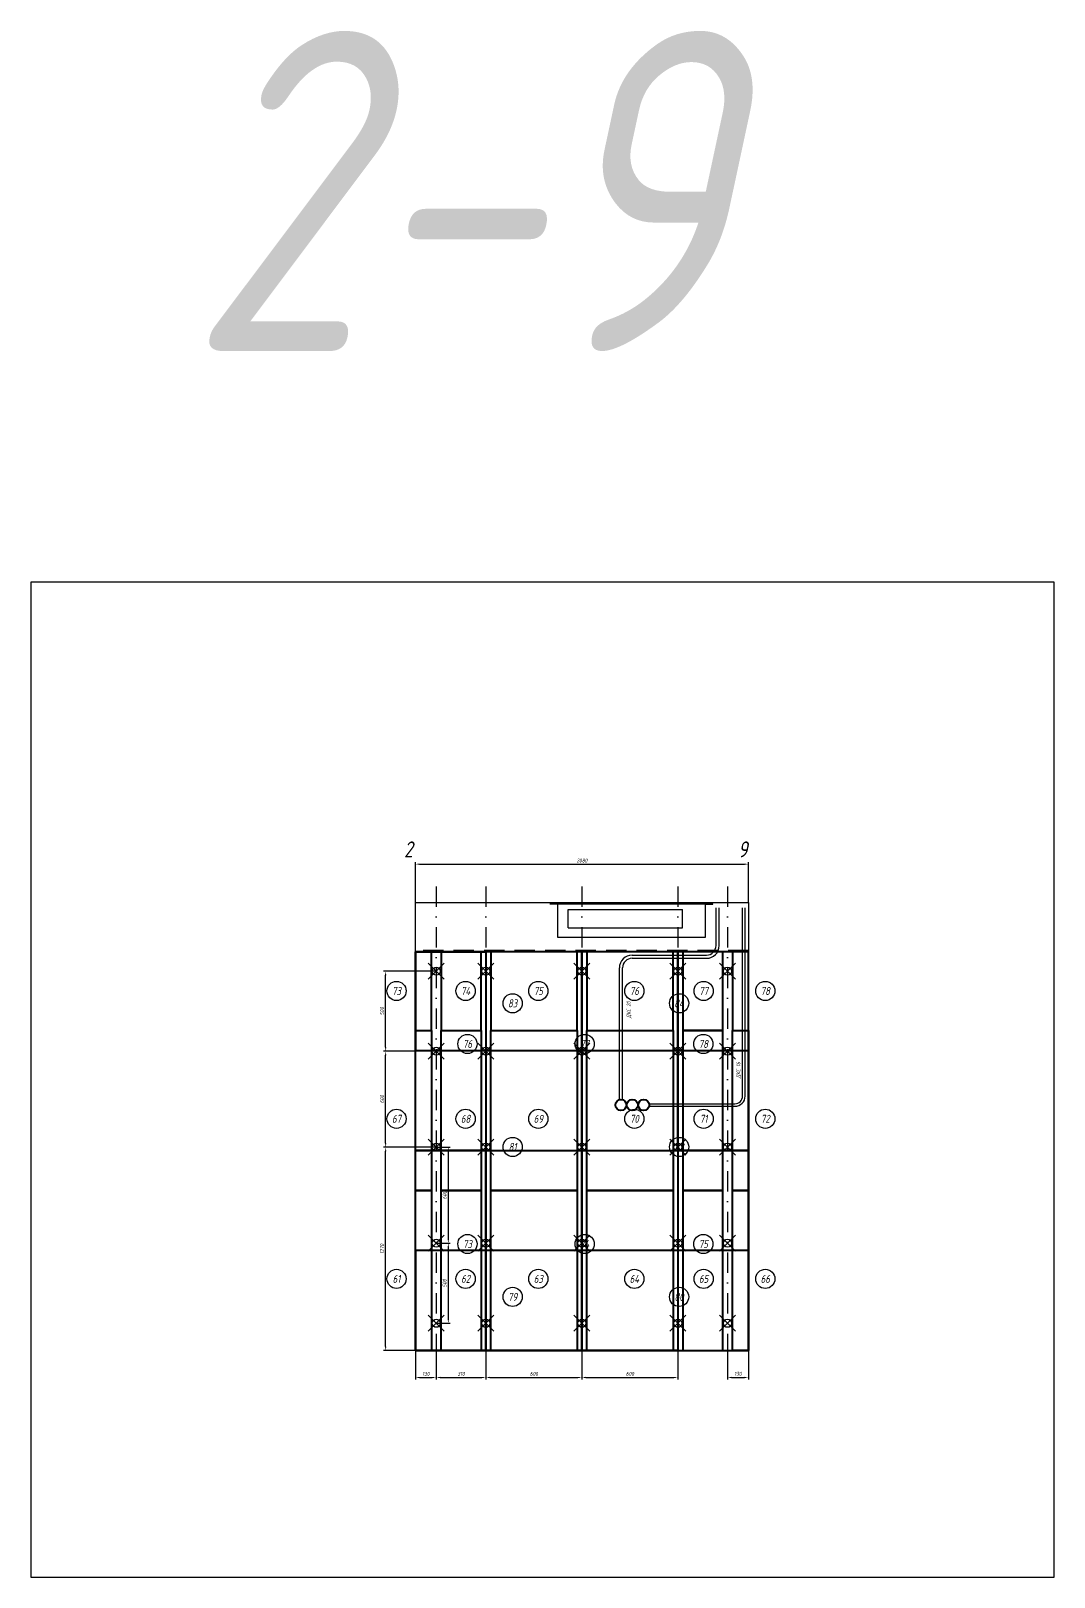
# Model space of a CAD drawing. Header units: millimetres. Extents: x -58926 to 122586, y -58688 to 8347.
# Drawn here: x 18368 to 24761, y -1320 to 8340 of the extents above; entities that cross this region are included whole.
import ezdxf
from ezdxf.enums import TextEntityAlignment as Align

# ---------------------------------------------------------------- set-up
doc = ezdxf.new("R2010")
doc.units = ezdxf.units.MM
doc.header["$PDMODE"] = 35
doc.header["$PDSIZE"] = 50
doc.linetypes.add('DASHDOT', pattern=[25.4, 12.7, -6.35, 0, -6.35])
doc.linetypes.add('DASHED', pattern=[19.05, 12.7, -6.35])
for name, color, linetype in [('01 Черновое', 7, 'Continuous'), ('02 ОВиК', 7, 'Continuous'), ('02 Розетки', 7, 'Continuous'), ('02 ЭОМ и СС', 7, 'Continuous'), ('03 Потолок', 7, 'Continuous'), ('05 Слаботочка', 7, 'Continuous'), ('101 Крепление', 7, 'Continuous'), ('101 Крепление размеры', 7, 'Continuous'), ('102 Звукоизоляция', 7, 'Continuous'), ('103 ГВЛ слой 1', 7, 'Continuous'), ('104 ГВЛ слой 2', 7, 'Continuous')]:
    doc.layers.add(name, color=color, linetype=linetype)
doc.layers.add('100 noprint', color=1, linetype='Continuous', plot=False)
doc.styles.get("Standard").update_dxf_attribs({"font": 'arial.ttf'})
doc.styles.add('ГОСТ-ISOCPEUR', font='isocpeui.ttf', dxfattribs={"width": 0.8})
doc.dimstyles.new('ISO-25', dxfattribs={"dimtxt": 2.5, "dimasz": 2.5, "dimexe": 1.25, "dimexo": 0.625, "dimtad": 1, "dimtxsty": 'Standard', "dimcen": 2.5, "dimadec": 0, "dimazin": 0, "dimtfac": 1, "dimtmove": 0, "dimatfit": 3, "dimfxl": 1, "dimarcsym": 0})

# ---------------------------------------------------------------- blocks, each defined once
blk = doc.blocks.new('*D137')
at = {"layer": '101 Крепление размеры', "color": 0, "lineweight": -2}
for p, q in [((20901, 1365.2), (20572.3, 1365.2)), ((20584.8, 120.2), (20584.8, 1340.2)), ((20901, 95.2), (20572.3, 95.2))]:
    blk.add_line(p, q, dxfattribs=at)
at = {"layer": '101 Крепление размеры', "color": 0}
for points in [[(20589, 1340.2), (20580.6, 1340.2), (20584.8, 1365.2)], [(20580.6, 120.2), (20589, 120.2), (20584.8, 95.2)]]:
    blk.add_solid(points, dxfattribs=at)
at = {"layer": 'Defpoints', "color": 0}
for p in [(20584.8, 1365.2), (20901, 1365.2), (20901, 95.2)]:
    blk.add_point(p, dxfattribs=at)
at = {"layer": '101 Крепление размеры', "color": 0, "insert": (20562.3, 730.2), "char_height": 25, "attachment_point": 5, "rotation": 90, "style": 'ГОСТ-ISOCPEUR'}
blk.add_mtext('1270', dxfattribs=at)
blk = doc.blocks.new('*D138')
at = {"layer": '101 Крепление размеры', "color": 0, "lineweight": -2}
for p, q in [((20901, 1965.2), (20572.3, 1965.2)), ((20584.8, 1390.2), (20584.8, 1940.2)), ((20901, 1365.2), (20572.3, 1365.2))]:
    blk.add_line(p, q, dxfattribs=at)
at = {"layer": '101 Крепление размеры', "color": 0}
for points in [[(20589, 1940.2), (20580.6, 1940.2), (20584.8, 1965.2)], [(20580.6, 1390.2), (20589, 1390.2), (20584.8, 1365.2)]]:
    blk.add_solid(points, dxfattribs=at)
at = {"layer": 'Defpoints', "color": 0}
for p in [(20584.8, 1965.2), (20901, 1965.2), (20901, 1365.2)]:
    blk.add_point(p, dxfattribs=at)
at = {"layer": '101 Крепление размеры', "color": 0, "insert": (20562.3, 1665.2), "char_height": 25, "attachment_point": 5, "rotation": 90, "style": 'ГОСТ-ISOCPEUR'}
blk.add_mtext('600', dxfattribs=at)
blk = doc.blocks.new('*D139')
at = {"layer": '101 Крепление размеры', "color": 0, "lineweight": -2}
for p, q in [((20901, 2465.2), (20572.3, 2465.2)), ((20584.8, 1990.2), (20584.8, 2440.2)), ((20901, 1965.2), (20572.3, 1965.2))]:
    blk.add_line(p, q, dxfattribs=at)
at = {"layer": '101 Крепление размеры', "color": 0}
for points in [[(20589, 2440.2), (20580.6, 2440.2), (20584.8, 2465.2)], [(20580.6, 1990.2), (20589, 1990.2), (20584.8, 1965.2)]]:
    blk.add_solid(points, dxfattribs=at)
at = {"layer": 'Defpoints', "color": 0}
for p in [(20584.8, 2465.2), (20901, 2465.2), (20901, 1965.2)]:
    blk.add_point(p, dxfattribs=at)
at = {"layer": '101 Крепление размеры', "color": 0, "insert": (20562.3, 2215.2), "char_height": 25, "attachment_point": 5, "rotation": 90, "style": 'ГОСТ-ISOCPEUR'}
blk.add_mtext('500', dxfattribs=at)
blk = doc.blocks.new('*D140')
at = {"layer": '101 Крепление размеры', "color": 0, "lineweight": -2}
for p, q in [((20901, 1365.2), (20988.7, 1365.2)), ((20976.2, 1340.2), (20976.2, 790.2)), ((20901, 765.2), (20988.7, 765.2))]:
    blk.add_line(p, q, dxfattribs=at)
at = {"layer": '101 Крепление размеры', "color": 0}
for points in [[(20980.4, 1340.2), (20972.1, 1340.2), (20976.2, 1365.2)], [(20972.1, 790.2), (20980.4, 790.2), (20976.2, 765.2)]]:
    blk.add_solid(points, dxfattribs=at)
at = {"layer": 'Defpoints', "color": 0}
for p in [(20901, 1365.2), (20901, 765.2), (20976.2, 765.2)]:
    blk.add_point(p, dxfattribs=at)
at = {"layer": '101 Крепление размеры', "color": 0, "insert": (20953.7, 1065.2), "char_height": 25, "attachment_point": 5, "rotation": 90, "style": 'ГОСТ-ISOCPEUR'}
blk.add_mtext('600', dxfattribs=at)
blk = doc.blocks.new('*D141')
at = {"layer": '101 Крепление размеры', "color": 0, "lineweight": -2}
for p, q in [((20901, 765.2), (20988.7, 765.2)), ((20976.2, 740.2), (20976.2, 290.2)), ((20901, 265.2), (20988.7, 265.2))]:
    blk.add_line(p, q, dxfattribs=at)
at = {"layer": '101 Крепление размеры', "color": 0}
for points in [[(20980.4, 740.2), (20972.1, 740.2), (20976.2, 765.2)], [(20972.1, 290.2), (20980.4, 290.2), (20976.2, 265.2)]]:
    blk.add_solid(points, dxfattribs=at)
at = {"layer": 'Defpoints', "color": 0}
for p in [(20901, 765.2), (20901, 265.2), (20976.2, 265.2)]:
    blk.add_point(p, dxfattribs=at)
at = {"layer": '101 Крепление размеры', "color": 0, "insert": (20953.7, 515.2), "char_height": 25, "attachment_point": 5, "rotation": 90, "style": 'ГОСТ-ISOCPEUR'}
blk.add_mtext('500', dxfattribs=at)
blk = doc.blocks.new('*D143')
at = {"layer": '101 Крепление размеры', "color": 0, "lineweight": -2}
for p, q in [((20771, 95.2), (20771, -85.6)), ((20901, 95.2), (20901, -85.6)), ((20796, -73.1), (20876, -73.1))]:
    blk.add_line(p, q, dxfattribs=at)
at = {"layer": '101 Крепление размеры', "color": 0}
for points in [[(20796, -69), (20796, -77.3), (20771, -73.1)], [(20876, -77.3), (20876, -69), (20901, -73.1)]]:
    blk.add_solid(points, dxfattribs=at)
at = {"layer": 'Defpoints', "color": 0}
for p in [(20771, 95.2), (20901, 95.2), (20901, -73.1)]:
    blk.add_point(p, dxfattribs=at)
at = {"layer": '101 Крепление размеры', "color": 0, "insert": (20836, -50.6), "char_height": 25, "attachment_point": 5, "style": 'ГОСТ-ISOCPEUR'}
blk.add_mtext('130', dxfattribs=at)
blk = doc.blocks.new('*D144')
at = {"layer": '101 Крепление размеры', "color": 0, "lineweight": -2}
for p, q in [((20901, 95.2), (20901, -85.6)), ((21211, 95.2), (21211, -85.6)), ((20926, -73.1), (21186, -73.1))]:
    blk.add_line(p, q, dxfattribs=at)
at = {"layer": '101 Крепление размеры', "color": 0}
for points in [[(20926, -69), (20926, -77.3), (20901, -73.1)], [(21186, -77.3), (21186, -69), (21211, -73.1)]]:
    blk.add_solid(points, dxfattribs=at)
at = {"layer": 'Defpoints', "color": 0}
for p in [(20901, 95.2), (21211, 95.2), (21211, -73.1)]:
    blk.add_point(p, dxfattribs=at)
at = {"layer": '101 Крепление размеры', "color": 0, "insert": (21056, -50.6), "char_height": 25, "attachment_point": 5, "style": 'ГОСТ-ISOCPEUR'}
blk.add_mtext('310', dxfattribs=at)
blk = doc.blocks.new('*D145')
at = {"layer": '101 Крепление размеры', "color": 0, "lineweight": -2}
for p, q in [((21211, 95.2), (21211, -85.6)), ((21811, 95.2), (21811, -85.6)), ((21236, -73.1), (21786, -73.1))]:
    blk.add_line(p, q, dxfattribs=at)
at = {"layer": '101 Крепление размеры', "color": 0}
for points in [[(21236, -69), (21236, -77.3), (21211, -73.1)], [(21786, -77.3), (21786, -69), (21811, -73.1)]]:
    blk.add_solid(points, dxfattribs=at)
at = {"layer": 'Defpoints', "color": 0}
for p in [(21211, 95.2), (21811, 95.2), (21811, -73.1)]:
    blk.add_point(p, dxfattribs=at)
at = {"layer": '101 Крепление размеры', "color": 0, "insert": (21511, -50.6), "char_height": 25, "attachment_point": 5, "style": 'ГОСТ-ISOCPEUR'}
blk.add_mtext('600', dxfattribs=at)
blk = doc.blocks.new('*D146')
at = {"layer": '101 Крепление размеры', "color": 0, "lineweight": -2}
for p, q in [((21811, 95.2), (21811, -85.6)), ((22411, 95.2), (22411, -85.6)), ((21836, -73.1), (22386, -73.1))]:
    blk.add_line(p, q, dxfattribs=at)
at = {"layer": '101 Крепление размеры', "color": 0}
for points in [[(21836, -69), (21836, -77.3), (21811, -73.1)], [(22386, -77.3), (22386, -69), (22411, -73.1)]]:
    blk.add_solid(points, dxfattribs=at)
at = {"layer": 'Defpoints', "color": 0}
for p in [(21811, 95.2), (22411, 95.2), (22411, -73.1)]:
    blk.add_point(p, dxfattribs=at)
at = {"layer": '101 Крепление размеры', "color": 0, "insert": (22111, -50.6), "char_height": 25, "attachment_point": 5, "style": 'ГОСТ-ISOCPEUR'}
blk.add_mtext('600', dxfattribs=at)
blk = doc.blocks.new('*D147')
at = {"layer": '101 Крепление размеры', "color": 0, "lineweight": -2}
for p, q in [((22721, 95.2), (22721, -85.4)), ((22851, 95.2), (22851, -85.4)), ((22746, -72.9), (22826, -72.9))]:
    blk.add_line(p, q, dxfattribs=at)
at = {"layer": '101 Крепление размеры', "color": 0}
for points in [[(22746, -68.8), (22746, -77.1), (22721, -72.9)], [(22826, -77.1), (22826, -68.8), (22851, -72.9)]]:
    blk.add_solid(points, dxfattribs=at)
at = {"layer": 'Defpoints', "color": 0}
for p in [(22721, 95.2), (22851, 95.2), (22851, -72.9)]:
    blk.add_point(p, dxfattribs=at)
at = {"layer": '101 Крепление размеры', "color": 0, "insert": (22786, -50.4), "char_height": 25, "attachment_point": 5, "style": 'ГОСТ-ISOCPEUR'}
blk.add_mtext('130', dxfattribs=at)
blk = doc.blocks.new('*D408')
at = {"layer": '01 Черновое', "color": 0, "lineweight": -2}
for p, q in [((20771, 2895.2), (20771, 3146.6)), ((20796, 3134.1), (22826, 3134.1)), ((22851, 2895.2), (22851, 3146.6))]:
    blk.add_line(p, q, dxfattribs=at)
at = {"layer": '01 Черновое', "color": 0}
for points in [[(20796, 3138.3), (20796, 3129.9), (20771, 3134.1)], [(22826, 3129.9), (22826, 3138.3), (22851, 3134.1)]]:
    blk.add_solid(points, dxfattribs=at)
at = {"layer": 'Defpoints', "color": 0}
for p in [(22851, 3134.1), (20771, 2895.2), (22851, 2895.2)]:
    blk.add_point(p, dxfattribs=at)
at = {"layer": '01 Черновое', "color": 0, "insert": (21811, 3156.6), "char_height": 25, "attachment_point": 5, "style": 'ГОСТ-ISOCPEUR'}
blk.add_mtext('2080', dxfattribs=at)

msp = doc.modelspace()

# ---------------------------------------------------------------- linework, layer by layer
at = {"layer": '01 Черновое', "linetype": 'DASHDOT', "ltscale": 10}
for p, q in [((20901.014, 2995.176), (20901.014, -4.283)), ((21211.014, 2995.176), (21211.014, -4.283)), ((21811.014, 2995.176), (21811.014, -4.283)), ((22411.014, 2995.176), (22411.014, -4.283)), ((22721.014, 2995.176), (22721.014, -4.283))]:
    msp.add_line(p, q, dxfattribs=at)
at = {"layer": '01 Черновое'}
msp.add_lwpolyline([(20771.014, 95.176), (20771.014, 2895.176), (22851.014, 2895.176), (22851.014, 95.176)], close=True, dxfattribs=at)
at = {"layer": '02 ОВиК', "lineweight": -2}
for p, q in [((21613.014, 2883.176), (21613.014, 2885.176)), ((21613.014, 2885.176), (21661.014, 2885.176)), ((21613.014, 2883.176), (21613.014, 2885.176)), ((21613.014, 2885.176), (21661.014, 2885.176)), ((21661.014, 2883.176), (21613.014, 2883.176)), ((21661.014, 2883.176), (21613.014, 2883.176)), ((21661.014, 2675.176), (21661.014, 2885.176)), ((21661.014, 2885.176), (22581.014, 2885.176)), ((21661.014, 2885.176), (21661.014, 2883.176)), ((21661.014, 2675.176), (21661.014, 2885.176)), ((21661.014, 2885.176), (22581.014, 2885.176)), ((21661.014, 2885.176), (21661.014, 2883.176)), ((21726.014, 2736.176), (21726.014, 2850.176)), ((21726.014, 2850.176), (22439.014, 2850.176)), ((21726.014, 2736.176), (21726.014, 2850.176)), ((21726.014, 2850.176), (22439.014, 2850.176)), ((22439.014, 2736.176), (22439.014, 2850.176)), ((22439.014, 2736.176), (22439.014, 2850.176)), ((22581.014, 2885.176), (22581.014, 2675.176)), ((22629.014, 2885.176), (22581.014, 2885.176)), ((22581.014, 2885.176), (22581.014, 2883.176)), ((22581.014, 2885.176), (22581.014, 2675.176)), ((22629.014, 2885.176), (22581.014, 2885.176)), ((22581.014, 2885.176), (22581.014, 2883.176)), ((22581.014, 2883.176), (22629.014, 2883.176)), ((22581.014, 2883.176), (22629.014, 2883.176)), ((22629.014, 2883.176), (22629.014, 2885.176)), ((22629.014, 2883.176), (22629.014, 2885.176)), ((21726.014, 2736.176), (22439.014, 2736.176)), ((21726.014, 2736.176), (22439.014, 2736.176)), ((22581.014, 2675.176), (21661.014, 2675.176)), ((22581.014, 2675.176), (21661.014, 2675.176))]:
    msp.add_line(p, q, dxfattribs=at)
at = {"layer": '02 ОВиК', "linetype": 'DASHED', "lineweight": -2, "ltscale": 0.1}
for p, q in [((21643.014, 2883.176), (21643.014, 2885.176)), ((21643.014, 2883.176), (21643.014, 2885.176)), ((22599.014, 2883.176), (22599.014, 2885.176)), ((22599.014, 2883.176), (22599.014, 2885.176))]:
    msp.add_line(p, q, dxfattribs=at)
at = {"layer": '02 Розетки'}
for p, q in [((22649.014, 2625.676), (22649.014, 2862.176)), ((22669.014, 2625.676), (22669.014, 2862.176)), ((22125.014, 2565.676), (22589.014, 2565.676)), ((22125.014, 2545.676), (22589.014, 2545.676)), ((22045.014, 1661.672), (22045.014, 2485.676)), ((22065.014, 1661.672), (22065.014, 2485.676))]:
    msp.add_line(p, q, dxfattribs=at)
at = {"layer": '02 Розетки', "lineweight": 40}
for centre in [(22055.014, 1629.176), (22126.014, 1629.176)]:
    msp.add_circle(centre, 34, dxfattribs=at)
at = {"layer": '02 Розетки'}
for centre, radius, start, end in [((22589.014, 2625.676), 60, 270, 0), ((22589.014, 2625.676), 80, 270, 0), ((22125.014, 2485.676), 80, 90, 180), ((22125.014, 2485.676), 60, 90, 180)]:
    msp.add_arc(centre, radius, start, end, dxfattribs=at)
at = {"layer": '02 ЭОМ и СС'}
for p, q in [((22649.014, 2625.676), (22649.014, 2862.176)), ((22669.014, 2625.676), (22669.014, 2862.176)), ((22815.014, 1685.176), (22815.014, 2862.176)), ((22831.014, 1685.176), (22831.014, 2862.176)), ((22125.014, 2545.676), (22589.014, 2545.676)), ((22045.014, 1661.672), (22045.014, 2485.676)), ((22065.014, 1661.672), (22065.014, 2485.676)), ((22230.128, 1637.176), (22767.014, 1637.176)), ((22230.128, 1621.176), (22767.014, 1621.176))]:
    msp.add_line(p, q, dxfattribs=at)
at = {"layer": '02 ЭОМ и СС', "lineweight": 40}
for centre in [(22055.014, 1629.176), (22126.014, 1629.176), (22197.014, 1629.176)]:
    msp.add_circle(centre, 34, dxfattribs=at)
at = {"layer": '02 ЭОМ и СС'}
for centre, radius, start, end in [((22589.014, 2625.676), 60, 270, 0), ((22589.014, 2625.676), 80, 270, 0), ((22125.014, 2485.676), 80, 90, 180), ((22125.014, 2485.676), 60, 90, 180), ((22767.014, 1685.176), 48, 270, 0), ((22767.014, 1685.176), 64, 270, 0)]:
    msp.add_arc(centre, radius, start, end, dxfattribs=at)
at = {"layer": '03 Потолок', "linetype": 'DASHED', "ltscale": 10}
msp.add_line((22851.014, 2595.176), (20771.014, 2595.176), dxfattribs=at)
at = {"layer": '03 Потолок', "lineweight": -2}
msp.add_line((22851.014, 2585.676), (20771.014, 2585.676), dxfattribs=at)
at = {"layer": '05 Слаботочка'}
for p, q in [((22815.014, 1685.176), (22815.014, 2862.176)), ((22831.014, 1685.176), (22831.014, 2862.176)), ((22230.128, 1637.176), (22767.014, 1637.176)), ((22230.128, 1621.176), (22767.014, 1621.176))]:
    msp.add_line(p, q, dxfattribs=at)
at = {"layer": '05 Слаботочка', "lineweight": 40}
msp.add_circle((22197.014, 1629.176), 34, dxfattribs=at)
at = {"layer": '05 Слаботочка'}
for radius in [48, 64]:
    msp.add_arc((22767.014, 1685.176), radius, 270, 0, dxfattribs=at)
at = {"layer": '100 noprint'}
msp.add_lwpolyline([(18368.296, 4896.337), (18368.296, -1320.331), (24761.252, -1320.331), (24761.252, 4896.337)], close=True, dxfattribs=at)
at = {"layer": '101 Крепление', "color": 5}
for points in [[(20871.014, 2588.676), (20871.014, 95.176), (20931.014, 95.176), (20931.014, 2588.676)], [(21181.014, 2588.676), (21181.014, 95.176), (21241.014, 95.176), (21241.014, 2588.676)], [(21781.014, 2588.676), (21781.014, 95.176), (21841.014, 95.176), (21841.014, 2588.676)], [(22381.014, 2588.676), (22381.014, 95.176), (22441.014, 95.176), (22441.014, 2588.676)], [(22691.014, 2588.676), (22691.014, 95.176), (22751.014, 95.176), (22751.014, 2588.676)]]:
    msp.add_lwpolyline(points, close=True, dxfattribs=at)
for p in [(20901.014, 2465.176), (21211.014, 2465.176), (21811.014, 2465.176), (22411.014, 2465.176), (22721.014, 2465.176), (20901.014, 1965.176), (21211.014, 1965.176), (21811.014, 1965.176), (22411.014, 1965.176), (22721.014, 1965.176), (20901.014, 1365.176), (21211.014, 1365.176), (21811.014, 1365.176), (22411.014, 1365.176), (22721.014, 1365.176), (20901.014, 765.176), (21211.014, 765.176), (21811.014, 765.176), (22411.014, 765.176), (22721.014, 765.176), (20901.014, 265.176), (21211.014, 265.176), (21811.014, 265.176), (22411.014, 265.176), (22721.014, 265.176)]:
    msp.add_point(p, dxfattribs=at)
at = {"layer": '102 Звукоизоляция', "color": 74, "linetype": 'Continuous', "lineweight": 40, "ltscale": 10, "flags": 128}
for points in [[(20771.014, 2585.676), (20771.014, 2095.176), (20871.014, 2095.176), (20871.014, 2585.676)], [(20931.014, 2585.676), (20931.014, 2095.176), (21181.014, 2095.176), (21181.014, 2585.676)], [(21241.014, 2585.676), (21241.014, 2095.176), (21781.014, 2095.176), (21781.014, 2585.676)], [(21841.014, 2585.676), (21841.014, 2095.176), (22381.014, 2095.176), (22381.014, 2585.676)], [(22441.014, 2585.676), (22441.014, 2095.176), (22691.014, 2095.176), (22691.014, 2585.676)], [(22751.014, 2585.676), (22751.014, 2095.176), (22851.014, 2095.176), (22851.014, 2585.676)], [(20871.014, 2095.176), (20871.014, 1095.176), (20771.014, 1095.176), (20771.014, 2095.176)], [(21181.014, 2095.176), (21181.014, 1095.176), (20931.014, 1095.176), (20931.014, 2095.176)], [(21781.014, 1095.176), (21241.014, 1095.176), (21241.014, 2095.176), (21781.014, 2095.176)], [(22381.014, 1095.176), (21841.014, 1095.176), (21841.014, 2095.176), (22381.014, 2095.176)], [(22441.014, 2095.176), (22441.014, 1095.176), (22691.014, 1095.176), (22691.014, 2095.176)], [(22851.014, 2095.176), (22851.014, 1095.176), (22751.014, 1095.176), (22751.014, 2095.176)], [(20871.014, 1095.176), (20871.014, 95.176), (20771.014, 95.176), (20771.014, 1095.176)], [(21181.014, 1095.176), (21181.014, 95.176), (20931.014, 95.176), (20931.014, 1095.176)], [(21781.014, 95.176), (21241.014, 95.176), (21241.014, 1095.176), (21781.014, 1095.176)], [(22381.014, 95.176), (21841.014, 95.176), (21841.014, 1095.176), (22381.014, 1095.176)], [(22441.014, 1095.176), (22441.014, 95.176), (22691.014, 95.176), (22691.014, 1095.176)], [(22851.014, 1095.176), (22851.014, 95.176), (22751.014, 95.176), (22751.014, 1095.176)]]:
    msp.add_lwpolyline(points, close=True, dxfattribs=at)
at = {"layer": '102 Звукоизоляция', "color": 74}
for centre in [(20652.751, 2341.871), (21084.265, 2341.871), (21538.895, 2341.871), (22138.895, 2341.871), (22571.445, 2341.871), (22956.725, 2341.871), (20652.751, 1542.955), (21084.265, 1542.955), (21538.895, 1542.955), (22138.895, 1542.955), (22571.445, 1542.955), (22956.725, 1542.955), (20652.751, 542.955), (21084.265, 542.955), (21538.895, 542.955), (22138.895, 542.955), (22571.445, 542.955), (22956.725, 542.955)]:
    msp.add_circle(centre, 60, dxfattribs=at)
at = {"layer": '103 ГВЛ слой 1', "color": 6, "lineweight": 40}
for points in [[(21211.014, 2585.676), (21211.014, 1345.176), (20771.014, 1345.176), (20771.014, 2585.676)], [(21211.014, 2585.676), (21211.014, 1345.176), (22411.014, 1345.176), (22411.014, 2585.676)], [(22411.014, 2585.676), (22411.014, 1345.176), (22851.014, 1345.176), (22851.014, 2585.676)], [(21211.014, 1345.176), (21211.014, 95.176), (20771.014, 95.176), (20771.014, 1345.176)], [(21211.014, 1345.176), (22411.014, 1345.176), (22411.014, 95.176), (21211.014, 95.176)], [(22411.014, 1345.176), (22411.014, 95.176), (22851.014, 95.176), (22851.014, 1345.176)]]:
    msp.add_lwpolyline(points, close=True, dxfattribs=at)
at = {"layer": '103 ГВЛ слой 1', "color": 6}
for centre in [(21095.983, 2010.79), (21828.014, 2010.79), (22569.678, 2010.79), (21095.983, 760.79), (21828.014, 760.79), (22569.678, 760.79)]:
    msp.add_circle(centre, 60, dxfattribs=at)
at = {"layer": '104 ГВЛ слой 2', "color": 3, "lineweight": 40}
for points in [[(20771.014, 2585.676), (20771.014, 1970.176), (21811.014, 1970.176), (21811.014, 2585.676)], [(21811.014, 2585.676), (21811.014, 1970.176), (22851.014, 1970.176), (22851.014, 2585.676)], [(20771.014, 720.176), (20771.014, 1970.176), (21811.014, 1970.176), (21811.014, 720.176)], [(21811.014, 720.176), (21811.014, 1970.176), (22851.014, 1970.176), (22851.014, 720.176)], [(20771.014, 720.176), (20771.014, 95.176), (21811.014, 95.176), (21811.014, 720.176)], [(21811.014, 720.176), (21811.014, 95.176), (22851.014, 95.176), (22851.014, 720.176)]]:
    msp.add_lwpolyline(points, close=True, dxfattribs=at)
at = {"layer": '104 ГВЛ слой 2', "color": 3}
for centre in [(21378.136, 2264.762), (22418.136, 2264.762), (21378.136, 1367.214), (22418.136, 1367.214), (21378.136, 430.213), (22418.136, 430.213)]:
    msp.add_circle(centre, 60, dxfattribs=at)

# ---------------------------------------------------------------- texts
at = {"layer": '01 Черновое', "style": 'ГОСТ-ISOCPEUR', "width": 0.8}
for s, p in [('2', (20727.077, 3226.61)), ('9', (22816.99, 3226.61))]:
    msp.add_text(s, height=100, dxfattribs=at).set_placement(p, align=Align.MIDDLE)
at = {"layer": '02 Розетки', "insert": (22090.95, 2172.014), "char_height": 25, "width": 270.31285, "attachment_point": 1, "rotation": 90, "style": 'ГОСТ-ISOCPEUR'}
msp.add_mtext('{ДКС 20}', dxfattribs=at)
at = {"layer": '05 Слаботочка', "insert": (22775.408, 1796.627), "char_height": 25, "width": 270.31285, "attachment_point": 1, "rotation": 90, "style": 'ГОСТ-ISOCPEUR'}
msp.add_mtext('{ДКС 16}', dxfattribs=at)
at = {"layer": '100 noprint', "style": 'ГОСТ-ISOCPEUR', "width": 0.8}
msp.add_text('2-9', height=2000, dxfattribs=at).set_placement((19351.569, 6340.216))
at = {"layer": '102 Звукоизоляция', "color": 74, "style": 'ГОСТ-ISOCPEUR', "width": 0.8}
for s, p in [('73', (20652.751, 2341.871)), ('74', (21084.265, 2341.871)), ('75', (21538.895, 2341.871)), ('76', (22138.895, 2341.871)), ('77', (22571.445, 2341.871)), ('78', (22956.725, 2341.871)), ('67', (20652.751, 1542.955)), ('68', (21084.265, 1542.955)), ('69', (21538.895, 1542.955)), ('70', (22138.895, 1542.955)), ('71', (22571.445, 1542.955)), ('72', (22956.725, 1542.955)), ('61', (20652.751, 542.955)), ('62', (21084.265, 542.955)), ('63', (21538.895, 542.955)), ('64', (22138.895, 542.955)), ('65', (22571.445, 542.955)), ('66', (22956.725, 542.955))]:
    msp.add_text(s, height=50, dxfattribs=at).set_placement(p, align=Align.MIDDLE)
at = {"layer": '103 ГВЛ слой 1', "color": 6, "style": 'ГОСТ-ISOCPEUR', "width": 0.8}
for s, p in [('76', (21095.983, 2010.79)), ('77', (21828.014, 2010.79)), ('78', (22569.678, 2010.79)), ('73', (21095.983, 760.79)), ('74', (21828.014, 760.79)), ('75', (22569.678, 760.79))]:
    msp.add_text(s, height=50, dxfattribs=at).set_placement(p, align=Align.MIDDLE)
at = {"layer": '104 ГВЛ слой 2', "color": 3, "style": 'ГОСТ-ISOCPEUR', "width": 0.8}
for s, p in [('83', (21378.136, 2264.762)), ('84', (22418.136, 2264.762)), ('81', (21378.136, 1367.214)), ('82', (22418.136, 1367.214)), ('79', (21378.136, 430.213)), ('80', (22418.136, 430.213))]:
    msp.add_text(s, height=50, dxfattribs=at).set_placement(p, align=Align.MIDDLE)

# ---------------------------------------------------------------- dimensions: what is measured, and where the dimension line sits
at = {"layer": '01 Черновое'}
dim = msp.add_linear_dim(base=(22851.014, 3134.111), p1=(20771.014, 2895.176), p2=(22851.014, 2895.176), dimstyle='ISO-25', override={"dimtxt": 25, "dimasz": 25, "dimexe": 12.5, "dimexo": 0, "dimgap": 10, "dimtxsty": 'ГОСТ-ISOCPEUR'}, dxfattribs=at)
dim.commit()
dim.dimension.update_dxf_attribs({"geometry": '*D408', "text_midpoint": (21811.014, 3156.611)})
at = {"layer": '101 Крепление размеры'}
for base, p1, p2, picture, middle in [((20584.807, 2465.176), (20901.014, 1965.176), (20901.014, 2465.176), '*D139', (20562.307, 2215.176)), ((20976.236, 765.176), (20901.014, 1365.176), (20901.014, 765.176), '*D140', (20953.736, 1065.176)), ((20976.236, 265.176), (20901.014, 765.176), (20901.014, 265.176), '*D141', (20953.736, 515.176))]:
    dim = msp.add_linear_dim(base=base, p1=p1, p2=p2, angle=90, dimstyle='ISO-25', override={"dimtxt": 25, "dimasz": 25, "dimexe": 12.5, "dimexo": 0, "dimgap": 10, "dimlfac": 1, "dimtxsty": 'ГОСТ-ISOCPEUR'}, dxfattribs=at)
    dim.commit()
    dim.dimension.update_dxf_attribs({"geometry": picture, "text_midpoint": middle})
for base, p1, p2, picture, middle in [((20584.807, 1965.176), (20901.014, 1365.176), (20901.014, 1965.176), '*D138', (20584.807, 1665.176)), ((20584.807, 1365.176), (20901.014, 95.176), (20901.014, 1365.176), '*D137', (20584.807, 730.176))]:
    dim = msp.add_linear_dim(base=base, p1=p1, p2=p2, angle=90, dimstyle='ISO-25', override={"dimtxt": 25, "dimasz": 25, "dimexe": 12.5, "dimexo": 0, "dimgap": 10, "dimlfac": 1, "dimtxsty": 'ГОСТ-ISOCPEUR'}, dxfattribs=at)
    dim.commit()
    dim.dimension.update_dxf_attribs({"geometry": picture, "text_midpoint": middle, "dimtype": 160})
for base, p1, p2, picture, middle in [((20901.014, -73.131), (20771.014, 95.176), (20901.014, 95.176), '*D143', (20836.014, -50.631)), ((21211.014, -73.131), (20901.014, 95.176), (21211.014, 95.176), '*D144', (21056.014, -50.631)), ((21811.014, -73.131), (21211.014, 95.176), (21811.014, 95.176), '*D145', (21511.014, -50.631)), ((22411.014, -73.131), (21811.014, 95.176), (22411.014, 95.176), '*D146', (22111.014, -50.631)), ((22851.014, -72.922), (22721.014, 95.176), (22851.014, 95.176), '*D147', (22786.014, -50.422))]:
    dim = msp.add_linear_dim(base=base, p1=p1, p2=p2, dimstyle='ISO-25', override={"dimtxt": 25, "dimasz": 25, "dimexe": 12.5, "dimexo": 0, "dimgap": 10, "dimlfac": 1, "dimtxsty": 'ГОСТ-ISOCPEUR'}, dxfattribs=at)
    dim.commit()
    dim.dimension.update_dxf_attribs({"geometry": picture, "text_midpoint": middle})

doc.saveas('drawing.dxf')
